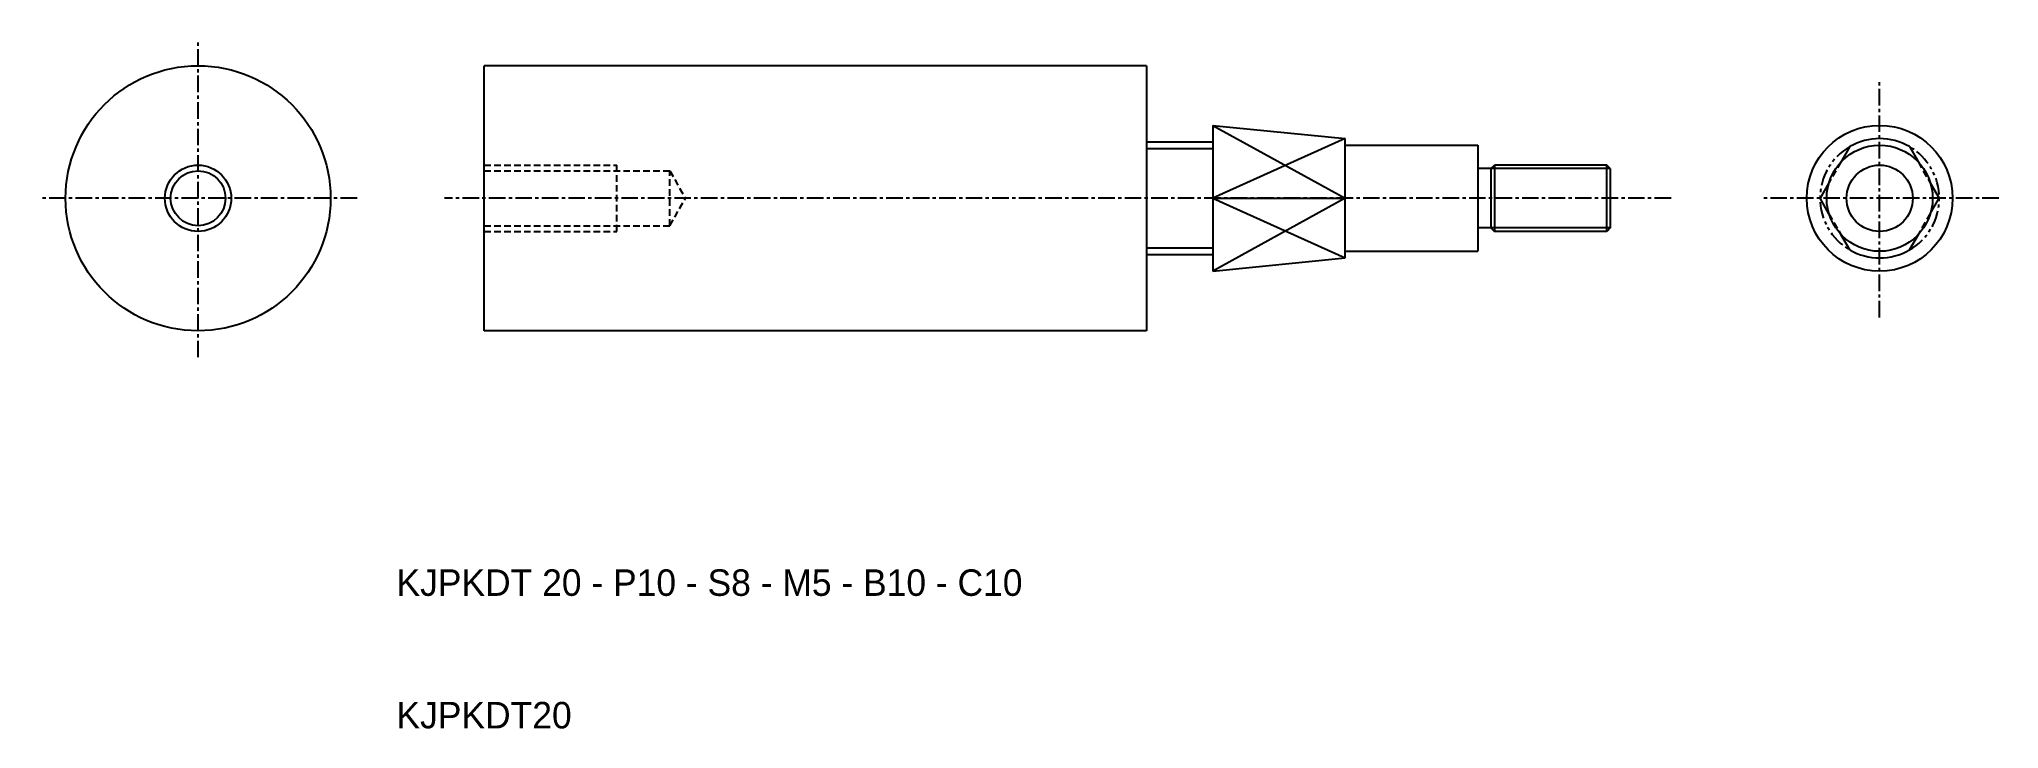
# Model space of a CAD drawing. Extents: x -34 to 114, y 10 to 62.
import ezdxf

# ---------------------------------------------------------------- set-up
doc = ezdxf.new("R2010")
doc.units = 0
for name, pattern in [('CENTER', [2, 1.25, -0.25, 0.25, -0.25]), ('DASHED', [0.75, 0.5, -0.25]), ('PHANTOM', [2.5, 1.25, -0.25, 0.25, -0.25, 0.25, -0.25])]:
    doc.linetypes.add(name, pattern=pattern)
doc.layers.get('0').update_dxf_attribs({"linetype": 'CONTINUOUS'})
doc.layers.add('CENTER', color=1, linetype='CENTER')

msp = doc.modelspace()

# ---------------------------------------------------------------- linework, layer by layer
at = {"color": 7, "linetype": 'CONTINUOUS'}
for p, q in [((50, 60), (0, 60)), ((0, 40), (0, 60)), ((50, 60), (50, 40)), ((55, 55.5), (55, 44.5)), ((55, 55.5), (65, 54.5)), ((50, 54.25), (55, 54.25)), ((50, 53.75), (55, 53.75)), ((65, 45.5), (65, 54.5)), ((65, 54), (75, 54)), ((75, 54), (75, 46)), ((103.1, 53.9), (102.42, 52.73)), ((107.6, 53.9), (108.27, 52.73)), ((76, 52.24), (75, 52.24)), ((76, 52.24), (76.26, 52.5)), ((76, 52.24), (76, 47.76)), ((84.74, 52.5), (76.26, 52.5)), ((76.26, 52.5), (76.26, 47.5)), ((84.74, 47.5), (84.74, 52.5)), ((85, 52.24), (84.74, 52.5)), ((85, 52.24), (85, 47.76)), ((101.52, 51.17), (100.85, 50)), ((109.17, 51.17), (109.85, 50)), ((55, 50), (65, 50)), ((101.52, 48.83), (100.85, 50)), ((109.17, 48.83), (109.85, 50)), ((76, 47.76), (75, 47.76)), ((76, 47.76), (76.26, 47.5)), ((84.74, 47.5), (76.26, 47.5)), ((85, 47.76), (84.74, 47.5)), ((50, 46.25), (55, 46.25)), ((65, 46), (75, 46)), ((103.1, 46.1), (102.42, 47.27)), ((107.6, 46.1), (108.27, 47.27)), ((50, 45.75), (55, 45.75)), ((55, 44.5), (65, 45.5)), ((50, 40), (0, 40))]:
    msp.add_line(p, q, dxfattribs=at)
at = {"color": 3, "linetype": 'CONTINUOUS'}
for p, q in [((55, 55.5), (65, 50)), ((65, 54.5), (55, 50)), ((85, 52.24), (76, 52.24)), ((55, 50), (65, 45.5)), ((65, 50), (55, 44.5)), ((85, 47.76), (76, 47.76))]:
    msp.add_line(p, q, dxfattribs=at)
at = {"color": 3, "linetype": 'DASHED'}
for p, q in [((0, 52.5), (10, 52.5)), ((0, 52.07), (14, 52.07)), ((10, 47.5), (10, 52.5)), ((14, 47.93), (14, 52.07)), ((14, 52.07), (15.19, 50)), ((102.42, 52.73), (101.52, 51.17)), ((108.27, 52.73), (109.17, 51.17)), ((14, 47.93), (15.19, 50)), ((101.52, 48.83), (102.42, 47.27)), ((109.17, 48.83), (108.27, 47.27)), ((0, 47.93), (14, 47.93)), ((0, 47.5), (10, 47.5))]:
    msp.add_line(p, q, dxfattribs=at)
at = {"color": 7, "linetype": 'CONTINUOUS'}
for centre, radius in [((-21.61, 50), 10), ((105.35, 50), 5.5), ((105.35, 50), 4), ((-21.61, 50), 2.07), ((105.35, 50), 2.5)]:
    msp.add_circle(centre, radius, dxfattribs=at)
at = {"color": 3, "linetype": 'CONTINUOUS'}
msp.add_circle((-21.61, 50), 2.5, dxfattribs=at)
at = {"color": 3, "linetype": 'PHANTOM'}
for start, end in [(120, 240), (300, 60)]:
    msp.add_arc((105.35, 50), 4.5, start, end, dxfattribs=at)
at = {"color": 7, "linetype": 'CONTINUOUS'}
for start, end in [(60, 120), (240, 300)]:
    msp.add_arc((105.35, 50), 4.5, start, end, dxfattribs=at)
at = {"layer": 'CENTER', "color": 1, "linetype": 'CENTER'}
for p, q in [((-21.61, 38), (-21.61, 62)), ((105.35, 41), (105.35, 59)), ((-9.61, 50), (-33.61, 50)), ((89.6, 50), (-3, 50)), ((114.35, 50), (96.35, 50))]:
    msp.add_line(p, q, dxfattribs=at)

# ---------------------------------------------------------------- texts
at = {"color": 7, "linetype": 'CONTINUOUS'}
for s, p in [('KJPKDT 20 - P10 - S8 - M5 - B10 - C10', (-6.63, 20)), ('KJPKDT20', (-6.63, 10))]:
    msp.add_text(s, height=2, dxfattribs=at).set_placement(p)

doc.saveas('drawing.dxf')
